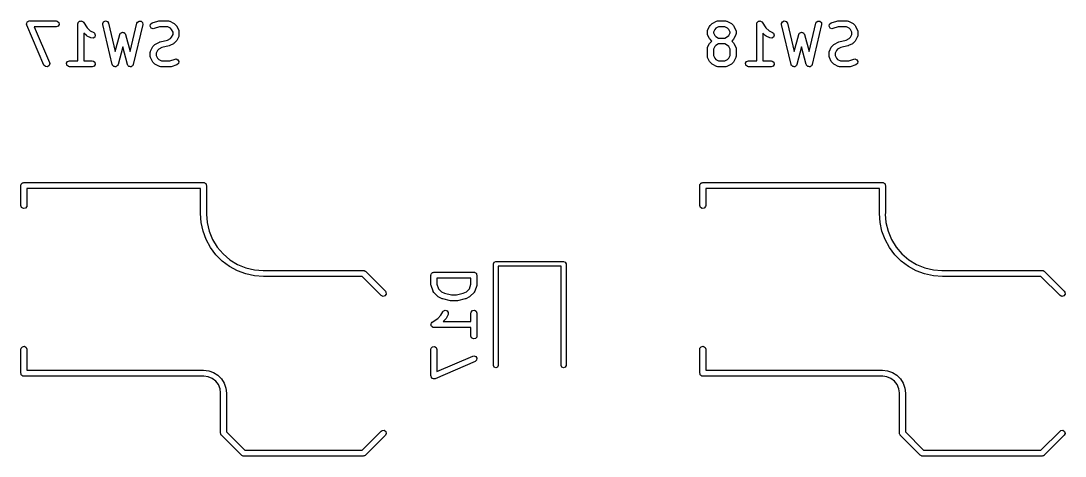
# Model space of a CAD drawing. Extents: x 3.18 to 9.55, y -3.25 to -0.52.
# Drawn here: x 7 to 8.03, y -1.915 to -1.486 of the extents above; entities that cross this region are included whole.
import ezdxf

# ---------------------------------------------------------------- set-up
doc = ezdxf.new("R2010")
doc.units = 0
doc.header["$MEASUREMENT"] = 0
doc.layers.add('BLACK', color=7, linetype='CONTINUOUS')

msp = doc.modelspace()

# ---------------------------------------------------------------- linework, layer by layer
at = {"layer": 'BLACK', "linetype": 'CONTINUOUS'}
for p, q in [((7.00563, -1.48943), (7.00573, -1.4891)), ((7.00586, -1.49043), (7.00563, -1.48943)), ((7.00567, -1.48875), (7.00601, -1.48816)), ((7.00573, -1.4891), (7.00567, -1.48875)), ((7.02273, -1.5298), (7.00586, -1.49043)), ((7.00601, -1.48816), (7.00621, -1.4875)), ((7.00621, -1.4875), (7.0065, -1.48731)), ((7.0065, -1.48731), (7.00668, -1.487)), ((7.00668, -1.487), (7.00732, -1.48677)), ((7.00732, -1.48677), (7.0079, -1.48639)), ((7.0079, -1.48639), (7.00825, -1.48643)), ((7.00825, -1.48643), (7.00857, -1.48631)), ((7.00857, -1.48631), (7.03482, -1.48631)), ((7.03482, -1.49222), (7.01305, -1.49222)), ((7.01305, -1.49222), (7.02816, -1.52747)), ((7.03482, -1.48631), (7.03583, -1.48649)), ((7.03672, -1.49153), (7.03482, -1.49222)), ((7.03583, -1.48649), (7.03738, -1.48779)), ((7.03773, -1.48978), (7.03672, -1.49153)), ((7.03738, -1.48779), (7.03773, -1.48978)), ((7.05624, -1.48927), (7.05642, -1.48826)), ((7.05624, -1.52568), (7.05624, -1.48927)), ((7.05642, -1.48826), (7.05653, -1.48813)), ((7.05653, -1.48813), (7.05655, -1.48796)), ((7.05655, -1.48796), (7.05717, -1.48737)), ((7.05717, -1.48737), (7.05772, -1.48671)), ((7.05772, -1.48671), (7.05788, -1.48668)), ((7.05788, -1.48668), (7.05801, -1.48656)), ((7.05801, -1.48656), (7.05886, -1.48651)), ((7.05886, -1.48651), (7.05971, -1.48636)), ((7.05971, -1.48636), (7.05985, -1.48644)), ((7.05985, -1.48644), (7.06002, -1.48643)), ((7.06002, -1.48643), (7.06071, -1.48694)), ((7.06071, -1.48694), (7.06145, -1.48737)), ((7.06145, -1.48737), (7.06151, -1.48753)), ((7.06151, -1.48753), (7.06165, -1.48763)), ((7.06165, -1.48763), (7.06524, -1.49301)), ((7.08063, -1.48893), (7.08154, -1.48712)), ((7.08069, -1.48995), (7.08063, -1.48893)), ((7.09007, -1.52932), (7.08069, -1.48995)), ((7.08154, -1.48712), (7.08339, -1.48632)), ((7.08339, -1.48632), (7.08533, -1.4869)), ((7.08533, -1.4869), (7.08644, -1.48858)), ((7.08644, -1.48858), (7.0931, -1.51657)), ((7.10777, -1.51657), (7.11444, -1.48858)), ((7.12018, -1.48995), (7.11081, -1.52932)), ((7.11444, -1.48858), (7.11484, -1.48764)), ((7.11484, -1.48764), (7.11647, -1.48644)), ((7.11647, -1.48644), (7.11848, -1.48656)), ((7.11848, -1.48656), (7.11995, -1.48794)), ((7.11995, -1.48794), (7.12018, -1.48995)), ((7.12751, -1.49157), (7.12792, -1.4896)), ((7.12847, -1.49335), (7.12751, -1.49157)), ((7.12792, -1.4896), (7.1295, -1.48834)), ((7.1295, -1.48834), (7.13512, -1.48646)), ((7.13654, -1.49222), (7.13137, -1.49394)), ((7.13512, -1.48646), (7.136, -1.48634)), ((7.136, -1.48634), (7.13606, -1.48631)), ((7.13606, -1.48631), (7.14543, -1.48631)), ((7.14473, -1.49222), (7.13654, -1.49222)), ((7.14743, -1.49357), (7.14473, -1.49222)), ((7.14543, -1.48631), (7.14644, -1.48649)), ((7.14644, -1.48649), (7.14658, -1.4866)), ((7.14658, -1.4866), (7.14675, -1.48663)), ((7.14675, -1.48663), (7.1505, -1.4885)), ((7.1505, -1.4885), (7.15121, -1.48903)), ((7.15121, -1.48903), (7.15127, -1.48905)), ((7.15127, -1.48905), (7.15314, -1.49093)), ((7.15314, -1.49093), (7.15365, -1.49165)), ((7.15365, -1.49165), (7.1537, -1.4917)), ((7.1537, -1.4917), (7.15557, -1.49544)), ((7.6771, -1.49544), (7.67897, -1.4917)), ((7.67897, -1.4917), (7.6795, -1.49099)), ((7.6795, -1.49099), (7.67953, -1.49093)), ((7.67953, -1.49093), (7.6814, -1.48905)), ((7.6814, -1.48905), (7.68212, -1.48855)), ((7.68212, -1.48855), (7.68217, -1.4885)), ((7.68217, -1.4885), (7.68592, -1.48663)), ((7.68794, -1.49222), (7.68524, -1.49357)), ((7.68592, -1.48663), (7.6869, -1.48633)), ((7.6869, -1.48633), (7.68707, -1.48637)), ((7.68707, -1.48637), (7.68724, -1.48631)), ((7.68724, -1.48631), (7.69474, -1.48631)), ((7.69404, -1.49222), (7.68794, -1.49222)), ((7.69674, -1.49357), (7.69404, -1.49222)), ((7.69474, -1.48631), (7.69575, -1.48649)), ((7.69575, -1.48649), (7.69588, -1.4866)), ((7.69588, -1.4866), (7.69606, -1.48663)), ((7.69606, -1.48663), (7.69981, -1.4885)), ((7.69981, -1.4885), (7.70052, -1.48903)), ((7.70052, -1.48903), (7.70057, -1.48905)), ((7.70057, -1.48905), (7.70245, -1.49093)), ((7.70245, -1.49093), (7.70296, -1.49165)), ((7.70296, -1.49165), (7.703, -1.4917)), ((7.703, -1.4917), (7.70488, -1.49544)), ((7.72553, -1.48927), (7.72571, -1.48826)), ((7.72553, -1.52568), (7.72553, -1.48927)), ((7.72571, -1.48826), (7.72582, -1.48813)), ((7.72582, -1.48813), (7.72584, -1.48796)), ((7.72584, -1.48796), (7.72646, -1.48737)), ((7.72646, -1.48737), (7.72701, -1.48671)), ((7.72701, -1.48671), (7.72717, -1.48668)), ((7.72717, -1.48668), (7.7273, -1.48656)), ((7.7273, -1.48656), (7.72815, -1.48651)), ((7.72815, -1.48651), (7.729, -1.48636)), ((7.729, -1.48636), (7.72914, -1.48644)), ((7.72914, -1.48644), (7.72931, -1.48643)), ((7.72931, -1.48643), (7.73, -1.48694)), ((7.73, -1.48694), (7.73075, -1.48737)), ((7.73075, -1.48737), (7.7308, -1.48753)), ((7.7308, -1.48753), (7.73094, -1.48763)), ((7.73094, -1.48763), (7.73453, -1.49301)), ((7.74992, -1.48893), (7.75083, -1.48712)), ((7.74998, -1.48995), (7.74992, -1.48893)), ((7.75936, -1.52932), (7.74998, -1.48995)), ((7.75083, -1.48712), (7.75268, -1.48632)), ((7.75268, -1.48632), (7.75462, -1.4869)), ((7.75462, -1.4869), (7.75573, -1.48858)), ((7.75573, -1.48858), (7.76239, -1.51657)), ((7.77707, -1.51657), (7.78373, -1.48858)), ((7.78947, -1.48995), (7.7801, -1.52932)), ((7.78373, -1.48858), (7.78414, -1.48764)), ((7.78414, -1.48764), (7.78576, -1.48644)), ((7.78576, -1.48644), (7.78777, -1.48656)), ((7.78777, -1.48656), (7.78924, -1.48794)), ((7.78924, -1.48794), (7.78947, -1.48995)), ((7.7968, -1.49157), (7.79721, -1.4896)), ((7.79777, -1.49335), (7.7968, -1.49157)), ((7.79721, -1.4896), (7.79879, -1.48834)), ((7.79879, -1.48834), (7.80441, -1.48646)), ((7.80583, -1.49222), (7.80066, -1.49394)), ((7.80441, -1.48646), (7.80529, -1.48634)), ((7.80529, -1.48634), (7.80535, -1.48631)), ((7.80535, -1.48631), (7.81472, -1.48631)), ((7.81403, -1.49222), (7.80583, -1.49222)), ((7.81672, -1.49357), (7.81403, -1.49222)), ((7.81472, -1.48631), (7.81573, -1.48649)), ((7.81573, -1.48649), (7.81587, -1.4866)), ((7.81587, -1.4866), (7.81604, -1.48663)), ((7.81604, -1.48663), (7.81979, -1.4885)), ((7.81979, -1.4885), (7.8205, -1.48903)), ((7.8205, -1.48903), (7.82056, -1.48905)), ((7.82056, -1.48905), (7.82243, -1.49093)), ((7.82243, -1.49093), (7.82294, -1.49165)), ((7.82294, -1.49165), (7.82299, -1.4917)), ((7.82299, -1.4917), (7.82486, -1.49544)), ((7.0646, -1.50073), (7.06215, -1.49827)), ((7.06215, -1.49827), (7.06215, -1.52568)), ((7.06466, -1.50076), (7.0646, -1.50073)), ((7.06537, -1.50128), (7.06466, -1.50076)), ((7.06524, -1.49301), (7.06844, -1.49621)), ((7.06912, -1.50316), (7.06537, -1.50128)), ((7.06844, -1.49621), (7.07176, -1.49787)), ((7.07281, -1.50227), (7.07113, -1.50339)), ((7.07176, -1.49787), (7.07259, -1.49848)), ((7.07259, -1.49848), (7.07339, -1.50034)), ((7.07339, -1.50034), (7.07281, -1.50227)), ((7.0931, -1.51657), (7.09758, -1.49975)), ((7.09758, -1.49975), (7.09802, -1.49882)), ((7.09802, -1.49882), (7.09824, -1.49867)), ((7.09824, -1.49867), (7.09835, -1.49842)), ((7.09835, -1.49842), (7.09904, -1.4981)), ((7.09904, -1.4981), (7.09967, -1.49766)), ((7.09967, -1.49766), (7.09994, -1.49769)), ((7.09994, -1.49769), (7.10018, -1.49757)), ((7.10018, -1.49757), (7.10092, -1.49777)), ((7.10092, -1.49777), (7.10168, -1.49784)), ((7.10168, -1.49784), (7.10187, -1.49803)), ((7.10187, -1.49803), (7.10213, -1.4981)), ((7.10213, -1.4981), (7.10257, -1.49872)), ((7.10257, -1.49872), (7.10311, -1.49926)), ((7.10311, -1.49926), (7.10314, -1.49953)), ((7.10314, -1.49953), (7.10329, -1.49975)), ((7.10329, -1.49975), (7.10777, -1.51657)), ((7.13035, -1.49409), (7.12847, -1.49335)), ((7.13137, -1.49394), (7.13035, -1.49409)), ((7.14863, -1.49476), (7.14743, -1.49357)), ((7.14743, -1.50371), (7.14863, -1.50252)), ((7.14998, -1.49746), (7.14863, -1.49476)), ((7.14863, -1.50252), (7.14998, -1.49982)), ((7.14998, -1.49982), (7.14998, -1.49746)), ((7.15557, -1.50184), (7.1537, -1.50558)), ((7.15557, -1.49544), (7.15586, -1.49643)), ((7.15559, -1.50166), (7.15557, -1.50184)), ((7.15571, -1.50152), (7.15559, -1.50166)), ((7.15588, -1.50051), (7.15571, -1.50152)), ((7.15586, -1.49643), (7.15582, -1.4966)), ((7.15582, -1.4966), (7.15588, -1.49677)), ((7.15588, -1.49677), (7.15588, -1.50051)), ((7.67679, -1.49677), (7.67696, -1.49576)), ((7.67679, -1.49864), (7.67679, -1.49677)), ((7.67685, -1.49881), (7.67679, -1.49864)), ((7.67681, -1.49898), (7.67685, -1.49881)), ((7.6771, -1.49996), (7.67681, -1.49898)), ((7.67696, -1.49576), (7.67708, -1.49562)), ((7.67708, -1.49562), (7.6771, -1.49544)), ((7.67897, -1.50371), (7.6771, -1.49996)), ((7.68404, -1.49476), (7.68269, -1.49746)), ((7.68269, -1.49746), (7.68269, -1.49794)), ((7.68269, -1.49794), (7.68404, -1.50064)), ((7.68524, -1.49357), (7.68404, -1.49476)), ((7.68404, -1.50064), (7.68524, -1.50184)), ((7.68524, -1.50184), (7.68794, -1.50319)), ((7.69404, -1.50319), (7.69674, -1.50184)), ((7.69794, -1.49476), (7.69674, -1.49357)), ((7.69674, -1.50184), (7.69794, -1.50064)), ((7.69928, -1.49746), (7.69794, -1.49476)), ((7.69794, -1.50064), (7.69928, -1.49794)), ((7.69928, -1.49794), (7.69928, -1.49746)), ((7.70488, -1.49996), (7.703, -1.50371)), ((7.70488, -1.49544), (7.70517, -1.49643)), ((7.7049, -1.49979), (7.70488, -1.49996)), ((7.70501, -1.49965), (7.7049, -1.49979)), ((7.70519, -1.49864), (7.70501, -1.49965)), ((7.70517, -1.49643), (7.70513, -1.4966)), ((7.70513, -1.4966), (7.70519, -1.49677)), ((7.70519, -1.49677), (7.70519, -1.49864)), ((7.73389, -1.50073), (7.73144, -1.49827)), ((7.73144, -1.49827), (7.73144, -1.52568)), ((7.73395, -1.50076), (7.73389, -1.50073)), ((7.73466, -1.50128), (7.73395, -1.50076)), ((7.73453, -1.49301), (7.73773, -1.49621)), ((7.73841, -1.50316), (7.73466, -1.50128)), ((7.73773, -1.49621), (7.74105, -1.49787)), ((7.7421, -1.50227), (7.74042, -1.50339)), ((7.74105, -1.49787), (7.74188, -1.49848)), ((7.74188, -1.49848), (7.74268, -1.50034)), ((7.74268, -1.50034), (7.7421, -1.50227)), ((7.76239, -1.51657), (7.76688, -1.49975)), ((7.76688, -1.49975), (7.76731, -1.49882)), ((7.76731, -1.49882), (7.76753, -1.49867)), ((7.76753, -1.49867), (7.76764, -1.49842)), ((7.76764, -1.49842), (7.76834, -1.4981)), ((7.76834, -1.4981), (7.76896, -1.49766)), ((7.76896, -1.49766), (7.76923, -1.49769)), ((7.76923, -1.49769), (7.76947, -1.49757)), ((7.76947, -1.49757), (7.77021, -1.49777)), ((7.77021, -1.49777), (7.77097, -1.49784)), ((7.77097, -1.49784), (7.77116, -1.49803)), ((7.77116, -1.49803), (7.77142, -1.4981)), ((7.77142, -1.4981), (7.77186, -1.49872)), ((7.77186, -1.49872), (7.7724, -1.49926)), ((7.7724, -1.49926), (7.77243, -1.49953)), ((7.77243, -1.49953), (7.77258, -1.49975)), ((7.77258, -1.49975), (7.77707, -1.51657)), ((7.79964, -1.49409), (7.79777, -1.49335)), ((7.80066, -1.49394), (7.79964, -1.49409)), ((7.81792, -1.49476), (7.81672, -1.49357)), ((7.81672, -1.50371), (7.81792, -1.50252)), ((7.81927, -1.49746), (7.81792, -1.49476)), ((7.81792, -1.50252), (7.81927, -1.49982)), ((7.81927, -1.49982), (7.81927, -1.49746)), ((7.82486, -1.50184), (7.82299, -1.50558)), ((7.82486, -1.49544), (7.82515, -1.49643)), ((7.82488, -1.50166), (7.82486, -1.50184)), ((7.825, -1.50152), (7.82488, -1.50166)), ((7.82517, -1.50051), (7.825, -1.50152)), ((7.82515, -1.49643), (7.82511, -1.4966)), ((7.82511, -1.4966), (7.82517, -1.49677)), ((7.82517, -1.49677), (7.82517, -1.50051)), ((7.07113, -1.50339), (7.06912, -1.50316)), ((7.10044, -1.51197), (7.09579, -1.5294)), ((7.10508, -1.5294), (7.10044, -1.51197)), ((7.12779, -1.51607), (7.12967, -1.51232)), ((7.12967, -1.51232), (7.13019, -1.51161)), ((7.13019, -1.51161), (7.13022, -1.51155)), ((7.13022, -1.51155), (7.13209, -1.50968)), ((7.13209, -1.50968), (7.13282, -1.50917)), ((7.13282, -1.50917), (7.13286, -1.50912)), ((7.13286, -1.50912), (7.13661, -1.50725)), ((7.13896, -1.51267), (7.13593, -1.51419)), ((7.13661, -1.50725), (7.1371, -1.5071)), ((7.1371, -1.5071), (7.13722, -1.50702)), ((7.13722, -1.50702), (7.1444, -1.50523)), ((7.14615, -1.51088), (7.13896, -1.51267)), ((7.1444, -1.50523), (7.14743, -1.50371)), ((7.14626, -1.5108), (7.14615, -1.51088)), ((7.14675, -1.51065), (7.14626, -1.5108)), ((7.1505, -1.50878), (7.14675, -1.51065)), ((7.15055, -1.50873), (7.1505, -1.50878)), ((7.15127, -1.50823), (7.15055, -1.50873)), ((7.15314, -1.50635), (7.15127, -1.50823)), ((7.15317, -1.50629), (7.15314, -1.50635)), ((7.1537, -1.50558), (7.15317, -1.50629)), ((7.67679, -1.51364), (7.67696, -1.51263)), ((7.67696, -1.51263), (7.67708, -1.51249)), ((7.67708, -1.51249), (7.6771, -1.51232)), ((7.6771, -1.51232), (7.67897, -1.50857)), ((7.67902, -1.50375), (7.67897, -1.50371)), ((7.67897, -1.50857), (7.6795, -1.50786)), ((7.67953, -1.50448), (7.67902, -1.50375)), ((7.6795, -1.50786), (7.67953, -1.5078)), ((7.68119, -1.50614), (7.67953, -1.50448)), ((7.67953, -1.5078), (7.68119, -1.50614)), ((7.68404, -1.51164), (7.68269, -1.51434)), ((7.68524, -1.51044), (7.68404, -1.51164)), ((7.68794, -1.50909), (7.68524, -1.51044)), ((7.68794, -1.50319), (7.69404, -1.50319)), ((7.69404, -1.50909), (7.68794, -1.50909)), ((7.69674, -1.51044), (7.69404, -1.50909)), ((7.69794, -1.51164), (7.69674, -1.51044)), ((7.69928, -1.51434), (7.69794, -1.51164)), ((7.70245, -1.50448), (7.70079, -1.50614)), ((7.70079, -1.50614), (7.70245, -1.5078)), ((7.70248, -1.50442), (7.70245, -1.50448)), ((7.70245, -1.5078), (7.70296, -1.50852)), ((7.703, -1.50371), (7.70248, -1.50442)), ((7.70296, -1.50852), (7.703, -1.50857)), ((7.703, -1.50857), (7.70488, -1.51232)), ((7.70488, -1.51232), (7.70517, -1.5133)), ((7.70517, -1.5133), (7.70513, -1.51347)), ((7.74042, -1.50339), (7.73841, -1.50316)), ((7.76973, -1.51197), (7.76508, -1.5294)), ((7.77437, -1.5294), (7.76973, -1.51197)), ((7.79708, -1.51607), (7.79896, -1.51232)), ((7.79896, -1.51232), (7.79948, -1.51161)), ((7.79948, -1.51161), (7.79951, -1.51155)), ((7.79951, -1.51155), (7.80139, -1.50968)), ((7.80139, -1.50968), (7.80211, -1.50917)), ((7.80211, -1.50917), (7.80215, -1.50912)), ((7.80215, -1.50912), (7.8059, -1.50725)), ((7.80825, -1.51267), (7.80522, -1.51419)), ((7.8059, -1.50725), (7.80639, -1.5071)), ((7.80639, -1.5071), (7.80651, -1.50702)), ((7.80651, -1.50702), (7.81369, -1.50523)), ((7.81544, -1.51088), (7.80825, -1.51267)), ((7.81369, -1.50523), (7.81672, -1.50371)), ((7.81555, -1.5108), (7.81544, -1.51088)), ((7.81604, -1.51065), (7.81555, -1.5108)), ((7.81979, -1.50878), (7.81604, -1.51065)), ((7.81984, -1.50873), (7.81979, -1.50878)), ((7.82056, -1.50823), (7.81984, -1.50873)), ((7.82243, -1.50635), (7.82056, -1.50823)), ((7.82246, -1.50629), (7.82243, -1.50635)), ((7.82299, -1.50558), (7.82246, -1.50629)), ((7.12748, -1.51739), (7.12766, -1.51638)), ((7.12748, -1.52114), (7.12748, -1.51739)), ((7.12754, -1.5213), (7.12748, -1.52114)), ((7.1275, -1.52147), (7.12754, -1.5213)), ((7.12779, -1.52246), (7.1275, -1.52147)), ((7.12766, -1.51638), (7.12777, -1.51624)), ((7.12777, -1.51624), (7.12779, -1.51607)), ((7.12967, -1.52621), (7.12779, -1.52246)), ((7.13473, -1.51539), (7.13339, -1.51808)), ((7.13339, -1.51808), (7.13339, -1.52044)), ((7.13339, -1.52044), (7.13473, -1.52314)), ((7.13593, -1.51419), (7.13473, -1.51539)), ((7.13473, -1.52314), (7.13593, -1.52433)), ((7.67679, -1.52114), (7.67679, -1.51364)), ((7.67685, -1.5213), (7.67679, -1.52114)), ((7.67681, -1.52147), (7.67685, -1.5213)), ((7.6771, -1.52246), (7.67681, -1.52147)), ((7.67897, -1.52621), (7.6771, -1.52246)), ((7.68269, -1.51434), (7.68269, -1.52044)), ((7.68269, -1.52044), (7.68404, -1.52314)), ((7.68404, -1.52314), (7.68524, -1.52433)), ((7.69674, -1.52433), (7.69794, -1.52314)), ((7.69794, -1.52314), (7.69928, -1.52044)), ((7.69928, -1.52044), (7.69928, -1.51434)), ((7.70488, -1.52246), (7.703, -1.52621)), ((7.7049, -1.52228), (7.70488, -1.52246)), ((7.70501, -1.52215), (7.7049, -1.52228)), ((7.70519, -1.52114), (7.70501, -1.52215)), ((7.70513, -1.51347), (7.70519, -1.51364)), ((7.70519, -1.51364), (7.70519, -1.52114)), ((7.79677, -1.51739), (7.79695, -1.51638)), ((7.79677, -1.52114), (7.79677, -1.51739)), ((7.79683, -1.5213), (7.79677, -1.52114)), ((7.79679, -1.52147), (7.79683, -1.5213)), ((7.79708, -1.52246), (7.79679, -1.52147)), ((7.79695, -1.51638), (7.79706, -1.51624)), ((7.79706, -1.51624), (7.79708, -1.51607)), ((7.79896, -1.52621), (7.79708, -1.52246)), ((7.80403, -1.51539), (7.80268, -1.51808)), ((7.80268, -1.51808), (7.80268, -1.52044)), ((7.80268, -1.52044), (7.80403, -1.52314)), ((7.80522, -1.51419), (7.80403, -1.51539)), ((7.80403, -1.52314), (7.80522, -1.52433)), ((7.02412, -1.53127), (7.02273, -1.5298)), ((7.02612, -1.53151), (7.02412, -1.53127)), ((7.02781, -1.53041), (7.02612, -1.53151)), ((7.02839, -1.52847), (7.02781, -1.53041)), ((7.02816, -1.52747), (7.02839, -1.52847)), ((7.04504, -1.52812), (7.04605, -1.52637)), ((7.04539, -1.53011), (7.04504, -1.52812)), ((7.04693, -1.53141), (7.04539, -1.53011)), ((7.04605, -1.52637), (7.04794, -1.52568)), ((7.04794, -1.53159), (7.04693, -1.53141)), ((7.04794, -1.52568), (7.05624, -1.52568)), ((7.07044, -1.53159), (7.04794, -1.53159)), ((7.06215, -1.52568), (7.07044, -1.52568)), ((7.07044, -1.52568), (7.07145, -1.52586)), ((7.07234, -1.5309), (7.07044, -1.53159)), ((7.07145, -1.52586), (7.073, -1.52716)), ((7.07335, -1.52915), (7.07234, -1.5309)), ((7.073, -1.52716), (7.07335, -1.52915)), ((7.09024, -1.52958), (7.09007, -1.52932)), ((7.09026, -1.52989), (7.09024, -1.52958)), ((7.09078, -1.5304), (7.09026, -1.52989)), ((7.09118, -1.53101), (7.09078, -1.5304)), ((7.09147, -1.5311), (7.09118, -1.53101)), ((7.09169, -1.53131), (7.09147, -1.5311)), ((7.09242, -1.53138), (7.09169, -1.53131)), ((7.09311, -1.53158), (7.09242, -1.53138)), ((7.0934, -1.53146), (7.09311, -1.53158)), ((7.09371, -1.53149), (7.0934, -1.53146)), ((7.0943, -1.53107), (7.09371, -1.53149)), ((7.09497, -1.53078), (7.0943, -1.53107)), ((7.09511, -1.53051), (7.09497, -1.53078)), ((7.09536, -1.53033), (7.09511, -1.53051)), ((7.09579, -1.5294), (7.09536, -1.53033)), ((7.10526, -1.52965), (7.10508, -1.5294)), ((7.1053, -1.52996), (7.10526, -1.52965)), ((7.10582, -1.53046), (7.1053, -1.52996)), ((7.10624, -1.53105), (7.10582, -1.53046)), ((7.10654, -1.53113), (7.10624, -1.53105)), ((7.10676, -1.53135), (7.10654, -1.53113)), ((7.10749, -1.53139), (7.10676, -1.53135)), ((7.10819, -1.53158), (7.10749, -1.53139)), ((7.10847, -1.53145), (7.10819, -1.53158)), ((7.10878, -1.53147), (7.10847, -1.53145)), ((7.10936, -1.53103), (7.10878, -1.53147)), ((7.11002, -1.53073), (7.10936, -1.53103)), ((7.11015, -1.53045), (7.11002, -1.53073)), ((7.1104, -1.53026), (7.11015, -1.53045)), ((7.11081, -1.52932), (7.1104, -1.53026)), ((7.12971, -1.52625), (7.12967, -1.52621)), ((7.13022, -1.52697), (7.12971, -1.52625)), ((7.13209, -1.52885), (7.13022, -1.52697)), ((7.13215, -1.52888), (7.13209, -1.52885)), ((7.13286, -1.5294), (7.13215, -1.52888)), ((7.13661, -1.53128), (7.13286, -1.5294)), ((7.13593, -1.52433), (7.13863, -1.52568)), ((7.13679, -1.5313), (7.13661, -1.53128)), ((7.13692, -1.53141), (7.13679, -1.5313)), ((7.13793, -1.53159), (7.13692, -1.53141)), ((7.14731, -1.53159), (7.13793, -1.53159)), ((7.13863, -1.52568), (7.14683, -1.52568)), ((7.14683, -1.52568), (7.152, -1.52396)), ((7.14737, -1.53157), (7.14731, -1.53159)), ((7.14824, -1.53144), (7.14737, -1.53157)), ((7.15386, -1.52956), (7.14824, -1.53144)), ((7.152, -1.52396), (7.15301, -1.52381)), ((7.15301, -1.52381), (7.15489, -1.52455)), ((7.15545, -1.52831), (7.15386, -1.52956)), ((7.15489, -1.52455), (7.15585, -1.52633)), ((7.15585, -1.52633), (7.15545, -1.52831)), ((7.67902, -1.52625), (7.67897, -1.52621)), ((7.67953, -1.52697), (7.67902, -1.52625)), ((7.6814, -1.52885), (7.67953, -1.52697)), ((7.68146, -1.52888), (7.6814, -1.52885)), ((7.68217, -1.5294), (7.68146, -1.52888)), ((7.68592, -1.53128), (7.68217, -1.5294)), ((7.68524, -1.52433), (7.68794, -1.52568)), ((7.68609, -1.5313), (7.68592, -1.53128)), ((7.68623, -1.53141), (7.68609, -1.5313)), ((7.68724, -1.53159), (7.68623, -1.53141)), ((7.69474, -1.53159), (7.68724, -1.53159)), ((7.68794, -1.52568), (7.69404, -1.52568)), ((7.69404, -1.52568), (7.69674, -1.52433)), ((7.6949, -1.53153), (7.69474, -1.53159)), ((7.69508, -1.53157), (7.6949, -1.53153)), ((7.69606, -1.53128), (7.69508, -1.53157)), ((7.69981, -1.5294), (7.69606, -1.53128)), ((7.69985, -1.52936), (7.69981, -1.5294)), ((7.70057, -1.52885), (7.69985, -1.52936)), ((7.70245, -1.52697), (7.70057, -1.52885)), ((7.70248, -1.52692), (7.70245, -1.52697)), ((7.703, -1.52621), (7.70248, -1.52692)), ((7.71433, -1.52812), (7.71534, -1.52637)), ((7.71468, -1.53011), (7.71433, -1.52812)), ((7.71622, -1.53141), (7.71468, -1.53011)), ((7.71534, -1.52637), (7.71723, -1.52568)), ((7.71723, -1.53159), (7.71622, -1.53141)), ((7.71723, -1.52568), (7.72553, -1.52568)), ((7.73973, -1.53159), (7.71723, -1.53159)), ((7.73144, -1.52568), (7.73973, -1.52568)), ((7.73973, -1.52568), (7.74074, -1.52586)), ((7.74163, -1.5309), (7.73973, -1.53159)), ((7.74074, -1.52586), (7.74229, -1.52716)), ((7.74264, -1.52915), (7.74163, -1.5309)), ((7.74229, -1.52716), (7.74264, -1.52915)), ((7.75953, -1.52958), (7.75936, -1.52932)), ((7.75955, -1.52989), (7.75953, -1.52958)), ((7.76007, -1.5304), (7.75955, -1.52989)), ((7.76047, -1.53101), (7.76007, -1.5304)), ((7.76077, -1.5311), (7.76047, -1.53101)), ((7.76098, -1.53131), (7.76077, -1.5311)), ((7.76171, -1.53138), (7.76098, -1.53131)), ((7.7624, -1.53158), (7.76171, -1.53138)), ((7.76269, -1.53146), (7.7624, -1.53158)), ((7.763, -1.53149), (7.76269, -1.53146)), ((7.76359, -1.53107), (7.763, -1.53149)), ((7.76426, -1.53078), (7.76359, -1.53107)), ((7.7644, -1.53051), (7.76426, -1.53078)), ((7.76465, -1.53033), (7.7644, -1.53051)), ((7.76508, -1.5294), (7.76465, -1.53033)), ((7.77455, -1.52965), (7.77437, -1.5294)), ((7.77459, -1.52996), (7.77455, -1.52965)), ((7.77511, -1.53046), (7.77459, -1.52996)), ((7.77553, -1.53105), (7.77511, -1.53046)), ((7.77583, -1.53113), (7.77553, -1.53105)), ((7.77605, -1.53135), (7.77583, -1.53113)), ((7.77678, -1.53139), (7.77605, -1.53135)), ((7.77748, -1.53158), (7.77678, -1.53139)), ((7.77776, -1.53145), (7.77748, -1.53158)), ((7.77807, -1.53147), (7.77776, -1.53145)), ((7.77865, -1.53103), (7.77807, -1.53147)), ((7.77931, -1.53073), (7.77865, -1.53103)), ((7.77944, -1.53045), (7.77931, -1.53073)), ((7.77969, -1.53026), (7.77944, -1.53045)), ((7.7801, -1.52932), (7.77969, -1.53026)), ((7.799, -1.52625), (7.79896, -1.52621)), ((7.79951, -1.52697), (7.799, -1.52625)), ((7.80139, -1.52885), (7.79951, -1.52697)), ((7.80144, -1.52888), (7.80139, -1.52885)), ((7.80215, -1.5294), (7.80144, -1.52888)), ((7.8059, -1.53128), (7.80215, -1.5294)), ((7.80522, -1.52433), (7.80792, -1.52568)), ((7.80608, -1.5313), (7.8059, -1.53128)), ((7.80621, -1.53141), (7.80608, -1.5313)), ((7.80722, -1.53159), (7.80621, -1.53141)), ((7.8166, -1.53159), (7.80722, -1.53159)), ((7.80792, -1.52568), (7.81612, -1.52568)), ((7.81612, -1.52568), (7.82129, -1.52396)), ((7.81666, -1.53157), (7.8166, -1.53159)), ((7.81753, -1.53144), (7.81666, -1.53157)), ((7.82316, -1.52956), (7.81753, -1.53144)), ((7.82129, -1.52396), (7.8223, -1.52381)), ((7.8223, -1.52381), (7.82418, -1.52455)), ((7.82474, -1.52831), (7.82316, -1.52956)), ((7.82418, -1.52455), (7.82514, -1.52633)), ((7.82514, -1.52633), (7.82474, -1.52831)), ((7.00017, -1.64761), (7.00067, -1.64702)), ((7.00067, -1.64702), (7.00105, -1.64636)), ((7.00105, -1.64636), (7.0013, -1.64627)), ((7.0013, -1.64627), (7.00147, -1.64606)), ((7.00147, -1.64606), (7.00223, -1.64593)), ((7.00223, -1.64593), (7.00295, -1.64567)), ((7.00295, -1.64567), (7.18011, -1.64567)), ((7.18011, -1.64567), (7.1805, -1.64574)), ((7.1805, -1.64574), (7.18063, -1.64571)), ((7.18063, -1.64571), (7.18074, -1.64578)), ((7.18074, -1.64578), (7.18112, -1.64585)), ((7.18112, -1.64585), (7.18171, -1.64634)), ((7.18171, -1.64634), (7.18238, -1.64672)), ((7.18238, -1.64672), (7.18247, -1.64697)), ((7.18247, -1.64697), (7.18267, -1.64714)), ((7.18267, -1.64714), (7.18281, -1.6479)), ((7.66947, -1.64761), (7.66996, -1.64702)), ((7.66996, -1.64702), (7.67034, -1.64636)), ((7.67034, -1.64636), (7.67059, -1.64627)), ((7.67059, -1.64627), (7.67076, -1.64606)), ((7.67076, -1.64606), (7.67152, -1.64593)), ((7.67152, -1.64593), (7.67224, -1.64567)), ((7.67224, -1.64567), (7.84941, -1.64567)), ((7.84941, -1.64567), (7.84979, -1.64574)), ((7.84979, -1.64574), (7.84992, -1.64571)), ((7.84992, -1.64571), (7.85003, -1.64578)), ((7.85003, -1.64578), (7.85042, -1.64585)), ((7.85042, -1.64585), (7.851, -1.64634)), ((7.851, -1.64634), (7.85167, -1.64672)), ((7.85167, -1.64672), (7.85176, -1.64697)), ((7.85176, -1.64697), (7.85196, -1.64714)), ((7.85196, -1.64714), (7.8521, -1.6479)), ((7, -1.64862), (7.00006, -1.64824)), ((7, -1.66831), (7, -1.64862)), ((7.00004, -1.64811), (7.00011, -1.64799)), ((7.00006, -1.64824), (7.00004, -1.64811)), ((7.00011, -1.64799), (7.00017, -1.64761)), ((7.17716, -1.65157), (7.0059, -1.65157)), ((7.0059, -1.65157), (7.0059, -1.66831)), ((7.17716, -1.67618), (7.17716, -1.65157)), ((7.18281, -1.6479), (7.18307, -1.64862)), ((7.18307, -1.64862), (7.18307, -1.67618)), ((7.66929, -1.64862), (7.66936, -1.64824)), ((7.66929, -1.66831), (7.66929, -1.64862)), ((7.66933, -1.64811), (7.6694, -1.64799)), ((7.66936, -1.64824), (7.66933, -1.64811)), ((7.6694, -1.64799), (7.66947, -1.64761)), ((7.84645, -1.65157), (7.67519, -1.65157)), ((7.67519, -1.65157), (7.67519, -1.66831)), ((7.84645, -1.67618), (7.84645, -1.65157)), ((7.8521, -1.6479), (7.85236, -1.64862)), ((7.85236, -1.64862), (7.85236, -1.67618)), ((7.00069, -1.6702), (7, -1.66831)), ((7.00244, -1.67121), (7.00069, -1.6702)), ((7.00443, -1.67086), (7.00244, -1.67121)), ((7.00572, -1.66932), (7.00443, -1.67086)), ((7.0059, -1.66831), (7.00572, -1.66932)), ((7.17779, -1.685), (7.17716, -1.67618)), ((7.17716, -1.67618), (7.17716, -1.67618)), ((7.17716, -1.67618), (7.17716, -1.67618)), ((7.18307, -1.67618), (7.18295, -1.67686)), ((7.18295, -1.67686), (7.18359, -1.68498)), ((7.66998, -1.6702), (7.66929, -1.66831)), ((7.67173, -1.67121), (7.66998, -1.6702)), ((7.67372, -1.67086), (7.67173, -1.67121)), ((7.67502, -1.66932), (7.67372, -1.67086)), ((7.67519, -1.66831), (7.67502, -1.66932)), ((7.84708, -1.685), (7.84645, -1.67618)), ((7.84645, -1.67618), (7.84645, -1.67618)), ((7.85236, -1.67618), (7.85224, -1.67686)), ((7.85224, -1.67686), (7.85288, -1.68498)), ((7.17967, -1.69365), (7.17779, -1.685)), ((7.18359, -1.68498), (7.18565, -1.69357)), ((7.84897, -1.69365), (7.84708, -1.685)), ((7.85288, -1.68498), (7.85494, -1.69357)), ((7.18277, -1.70194), (7.17967, -1.69365)), ((7.18565, -1.69357), (7.18903, -1.70173)), ((7.85206, -1.70194), (7.84897, -1.69365)), ((7.85494, -1.69357), (7.85832, -1.70173)), ((7.18701, -1.7097), (7.18277, -1.70194)), ((7.18903, -1.70173), (7.19364, -1.70926)), ((7.8563, -1.7097), (7.85206, -1.70194)), ((7.85832, -1.70173), (7.86293, -1.70926)), ((7.19231, -1.71679), (7.18701, -1.7097)), ((7.19856, -1.72304), (7.19231, -1.71679)), ((7.19364, -1.70926), (7.19938, -1.71597)), ((7.19938, -1.71597), (7.20609, -1.72171)), ((7.8616, -1.71679), (7.8563, -1.7097)), ((7.86785, -1.72304), (7.8616, -1.71679)), ((7.86293, -1.70926), (7.86867, -1.71597)), ((7.86867, -1.71597), (7.87538, -1.72171)), ((7.20565, -1.72834), (7.19856, -1.72304)), ((7.21341, -1.73258), (7.20565, -1.72834)), ((7.20609, -1.72171), (7.21362, -1.72632)), ((7.21362, -1.72632), (7.22178, -1.7297)), ((7.46581, -1.72572), (7.4665, -1.72405)), ((7.46581, -1.82611), (7.46581, -1.72572)), ((7.4665, -1.72405), (7.46817, -1.72336)), ((7.46817, -1.72336), (7.5351, -1.72336)), ((7.53274, -1.72808), (7.47053, -1.72808)), ((7.47053, -1.72808), (7.47053, -1.82611)), ((7.53274, -1.82611), (7.53274, -1.72808)), ((7.5351, -1.72336), (7.53677, -1.72405)), ((7.53677, -1.72405), (7.53746, -1.72572)), ((7.53746, -1.72572), (7.53746, -1.82611)), ((7.87494, -1.72834), (7.86785, -1.72304)), ((7.8827, -1.73258), (7.87494, -1.72834)), ((7.87538, -1.72171), (7.88291, -1.72632)), ((7.88291, -1.72632), (7.89107, -1.7297)), ((7.2217, -1.73568), (7.21341, -1.73258)), ((7.23035, -1.73756), (7.2217, -1.73568)), ((7.22178, -1.7297), (7.23037, -1.73176)), ((7.23917, -1.73819), (7.23035, -1.73756)), ((7.23037, -1.73176), (7.23874, -1.73242)), ((7.23874, -1.73242), (7.23917, -1.73228)), ((7.23917, -1.73228), (7.33759, -1.73228)), ((7.33637, -1.73819), (7.23917, -1.73819)), ((7.35519, -1.75701), (7.33637, -1.73819)), ((7.33759, -1.73228), (7.33778, -1.73231)), ((7.33778, -1.73231), (7.33785, -1.73229)), ((7.33785, -1.73229), (7.33797, -1.73235)), ((7.33797, -1.73235), (7.3386, -1.73246)), ((7.3386, -1.73246), (7.3391, -1.73288)), ((7.3391, -1.73288), (7.33968, -1.73315)), ((7.33968, -1.73315), (7.35937, -1.75283)), ((7.40429, -1.73697), (7.40436, -1.73659)), ((7.40429, -1.74634), (7.40429, -1.73697)), ((7.40433, -1.73646), (7.4044, -1.73634)), ((7.40436, -1.73659), (7.40433, -1.73646)), ((7.4044, -1.73634), (7.40447, -1.73596)), ((7.40447, -1.73596), (7.40496, -1.73537)), ((7.40496, -1.73537), (7.40534, -1.73471)), ((7.40534, -1.73471), (7.40559, -1.73462)), ((7.40559, -1.73462), (7.40577, -1.73441)), ((7.40577, -1.73441), (7.40652, -1.73428)), ((7.40652, -1.73428), (7.40724, -1.73402)), ((7.40724, -1.73402), (7.44661, -1.73402)), ((7.44661, -1.73402), (7.447, -1.73408)), ((7.447, -1.73408), (7.44713, -1.73406)), ((7.44713, -1.73406), (7.44724, -1.73413)), ((7.44724, -1.73413), (7.44762, -1.73419)), ((7.44762, -1.73419), (7.44821, -1.73469)), ((7.44821, -1.73469), (7.44887, -1.73507)), ((7.44887, -1.73507), (7.44897, -1.73532)), ((7.44897, -1.73532), (7.44917, -1.73549)), ((7.44917, -1.73549), (7.4493, -1.73625)), ((7.4493, -1.73625), (7.44957, -1.73697)), ((7.44957, -1.73697), (7.44957, -1.74634)), ((7.89099, -1.73568), (7.8827, -1.73258)), ((7.89964, -1.73756), (7.89099, -1.73568)), ((7.89107, -1.7297), (7.89966, -1.73176)), ((7.90846, -1.73819), (7.89964, -1.73756)), ((7.89966, -1.73176), (7.90803, -1.73242)), ((7.90803, -1.73242), (7.90846, -1.73228)), ((7.90846, -1.73228), (8.00689, -1.73228)), ((8.00566, -1.73819), (7.90846, -1.73819)), ((8.02448, -1.75701), (8.00566, -1.73819)), ((8.00689, -1.73228), (8.00707, -1.73231)), ((8.00707, -1.73231), (8.00714, -1.73229)), ((8.00714, -1.73229), (8.00726, -1.73235)), ((8.00726, -1.73235), (8.0079, -1.73246)), ((8.0079, -1.73246), (8.00839, -1.73288)), ((8.00839, -1.73288), (8.00897, -1.73315)), ((8.00897, -1.73315), (8.02866, -1.75283)), ((7.40431, -1.7464), (7.40429, -1.74634)), ((7.40444, -1.74728), (7.40431, -1.7464)), ((7.40632, -1.7529), (7.40444, -1.74728)), ((7.4102, -1.73992), (7.4102, -1.74586)), ((7.44366, -1.73992), (7.4102, -1.73992)), ((7.4102, -1.74586), (7.4117, -1.75037)), ((7.44216, -1.75037), (7.44366, -1.74586)), ((7.44366, -1.74586), (7.44366, -1.73992)), ((7.44941, -1.74728), (7.44754, -1.7529)), ((7.44957, -1.74634), (7.44941, -1.74721)), ((7.44941, -1.74721), (7.44941, -1.74728)), ((7.35702, -1.75786), (7.35519, -1.75701)), ((7.35897, -1.75734), (7.35702, -1.75786)), ((7.36013, -1.75568), (7.35897, -1.75734)), ((7.35937, -1.75283), (7.35996, -1.75367)), ((7.35996, -1.75367), (7.36013, -1.75568)), ((7.40643, -1.75304), (7.40632, -1.7529)), ((7.40644, -1.75322), (7.40643, -1.75304)), ((7.40703, -1.75406), (7.40644, -1.75322)), ((7.41078, -1.75781), (7.40703, -1.75406)), ((7.41084, -1.75783), (7.41078, -1.75781)), ((7.41155, -1.75836), (7.41084, -1.75783)), ((7.4153, -1.76023), (7.41155, -1.75836)), ((7.4117, -1.75037), (7.41462, -1.75329)), ((7.41462, -1.75329), (7.41765, -1.75481)), ((7.41543, -1.76025), (7.4153, -1.76023)), ((7.4159, -1.76046), (7.41543, -1.76025)), ((7.4234, -1.76233), (7.4159, -1.76046)), ((7.41765, -1.75481), (7.42448, -1.75651)), ((7.42448, -1.75651), (7.42938, -1.75651)), ((7.42938, -1.75651), (7.43621, -1.75481)), ((7.43795, -1.76046), (7.43046, -1.76233)), ((7.43621, -1.75481), (7.43924, -1.75329)), ((7.43807, -1.76038), (7.43795, -1.76046)), ((7.43856, -1.76023), (7.43807, -1.76038)), ((7.44231, -1.75836), (7.43856, -1.76023)), ((7.43924, -1.75329), (7.44216, -1.75037)), ((7.44235, -1.75831), (7.44231, -1.75836)), ((7.44308, -1.75781), (7.44235, -1.75831)), ((7.44683, -1.75406), (7.44308, -1.75781)), ((7.4469, -1.7539), (7.44683, -1.75406)), ((7.44705, -1.7538), (7.4469, -1.7539)), ((7.44754, -1.7529), (7.44705, -1.7538)), ((8.02631, -1.75786), (8.02448, -1.75701)), ((8.02826, -1.75734), (8.02631, -1.75786)), ((8.02942, -1.75568), (8.02826, -1.75734)), ((8.02866, -1.75283), (8.02925, -1.75367)), ((8.02925, -1.75367), (8.02942, -1.75568)), ((7.42353, -1.76232), (7.4234, -1.76233)), ((7.42412, -1.76242), (7.42353, -1.76232)), ((7.42974, -1.76242), (7.42412, -1.76242)), ((7.42987, -1.76237), (7.42974, -1.76242)), ((7.43046, -1.76233), (7.42987, -1.76237)), ((7.4056, -1.78326), (7.41099, -1.77967)), ((7.41099, -1.77967), (7.41419, -1.77647)), ((7.41419, -1.77647), (7.41585, -1.77314)), ((7.41585, -1.77314), (7.41646, -1.77232)), ((7.4187, -1.7803), (7.41625, -1.78276)), ((7.41646, -1.77232), (7.41831, -1.77152)), ((7.41831, -1.77152), (7.42025, -1.77209)), ((7.41873, -1.78024), (7.4187, -1.7803)), ((7.41926, -1.77953), (7.41873, -1.78024)), ((7.42113, -1.77579), (7.41926, -1.77953)), ((7.42025, -1.77209), (7.42136, -1.77378)), ((7.42136, -1.77378), (7.42113, -1.77579)), ((7.44366, -1.77446), (7.44384, -1.77345)), ((7.44366, -1.78276), (7.44366, -1.77446)), ((7.44384, -1.77345), (7.44514, -1.77191)), ((7.44514, -1.77191), (7.44713, -1.77156)), ((7.44713, -1.77156), (7.44887, -1.77257)), ((7.44887, -1.77257), (7.44957, -1.77446)), ((7.44957, -1.77446), (7.44957, -1.79696)), ((7.40433, -1.7852), (7.40442, -1.78505)), ((7.40448, -1.78604), (7.40433, -1.7852)), ((7.40441, -1.78488), (7.40492, -1.78419)), ((7.40442, -1.78505), (7.40441, -1.78488)), ((7.40454, -1.7869), (7.40448, -1.78604)), ((7.40466, -1.78702), (7.40454, -1.7869)), ((7.40469, -1.78719), (7.40466, -1.78702)), ((7.40534, -1.78774), (7.40469, -1.78719)), ((7.40492, -1.78419), (7.40534, -1.78345)), ((7.40534, -1.78345), (7.4055, -1.78339)), ((7.40593, -1.78836), (7.40534, -1.78774)), ((7.4055, -1.78339), (7.4056, -1.78326)), ((7.4061, -1.78838), (7.40593, -1.78836)), ((7.40623, -1.78849), (7.4061, -1.78838)), ((7.40724, -1.78867), (7.40623, -1.78849)), ((7.44366, -1.78867), (7.40724, -1.78867)), ((7.41625, -1.78276), (7.44366, -1.78276)), ((7.44366, -1.79696), (7.44366, -1.78867)), ((7.44435, -1.79886), (7.44366, -1.79696)), ((7.4461, -1.79987), (7.44435, -1.79886)), ((7.44809, -1.79952), (7.4461, -1.79987)), ((7.44939, -1.79797), (7.44809, -1.79952)), ((7.44957, -1.79696), (7.44939, -1.79797)), ((7, -1.81004), (7.00017, -1.80903)), ((7, -1.83366), (7, -1.81004)), ((7.00017, -1.80903), (7.00147, -1.80748)), ((7.00147, -1.80748), (7.00346, -1.80713)), ((7.00346, -1.80713), (7.00521, -1.80814)), ((7.00521, -1.80814), (7.0059, -1.81004)), ((7.0059, -1.81004), (7.0059, -1.83071)), ((7.40429, -1.81009), (7.40447, -1.80908)), ((7.40429, -1.83633), (7.40429, -1.81009)), ((7.40447, -1.80908), (7.40577, -1.80753)), ((7.40577, -1.80753), (7.40776, -1.80718)), ((7.40776, -1.80718), (7.4095, -1.80819)), ((7.4095, -1.80819), (7.4102, -1.81009)), ((7.4102, -1.81009), (7.4102, -1.83185)), ((7.66929, -1.81004), (7.66947, -1.80903)), ((7.66929, -1.83366), (7.66929, -1.81004)), ((7.66947, -1.80903), (7.67076, -1.80748)), ((7.67076, -1.80748), (7.67275, -1.80713)), ((7.67275, -1.80713), (7.6745, -1.80814)), ((7.6745, -1.80814), (7.67519, -1.81004)), ((7.67519, -1.81004), (7.67519, -1.83071)), ((7.44778, -1.82217), (7.40841, -1.83905)), ((7.4102, -1.83185), (7.44545, -1.81675)), ((7.44545, -1.81675), (7.44645, -1.81651)), ((7.44645, -1.81651), (7.44838, -1.81709)), ((7.44925, -1.82079), (7.44778, -1.82217)), ((7.44838, -1.81709), (7.44949, -1.81879)), ((7.44949, -1.81879), (7.44925, -1.82079)), ((7.0059, -1.83071), (7.18011, -1.83071)), ((7.18011, -1.83071), (7.18515, -1.83128)), ((7.18515, -1.83128), (7.18994, -1.83295)), ((7.4665, -1.82778), (7.46581, -1.82611)), ((7.46817, -1.82848), (7.4665, -1.82778)), ((7.46984, -1.82778), (7.46817, -1.82848)), ((7.47053, -1.82611), (7.46984, -1.82778)), ((7.53343, -1.82778), (7.53274, -1.82611)), ((7.5351, -1.82848), (7.53343, -1.82778)), ((7.53677, -1.82778), (7.5351, -1.82848)), ((7.53746, -1.82611), (7.53677, -1.82778)), ((7.67519, -1.83071), (7.84941, -1.83071)), ((7.84941, -1.83071), (7.85444, -1.83128)), ((7.85444, -1.83128), (7.85923, -1.83295)), ((7.00026, -1.83438), (7, -1.83366)), ((7.00039, -1.83514), (7.00026, -1.83438)), ((7.0006, -1.83531), (7.00039, -1.83514)), ((7.00069, -1.83556), (7.0006, -1.83531)), ((7.00135, -1.83594), (7.00069, -1.83556)), ((7.00194, -1.83644), (7.00135, -1.83594)), ((7.00232, -1.8365), (7.00194, -1.83644)), ((7.00244, -1.83657), (7.00232, -1.8365)), ((7.00257, -1.83655), (7.00244, -1.83657)), ((7.00295, -1.83661), (7.00257, -1.83655)), ((7.18011, -1.83661), (7.00295, -1.83661)), ((7.18012, -1.83661), (7.18011, -1.83661)), ((7.18043, -1.83651), (7.18012, -1.83661)), ((7.18448, -1.83704), (7.18043, -1.83651)), ((7.18855, -1.83873), (7.18448, -1.83704)), ((7.19205, -1.84141), (7.18855, -1.83873)), ((7.18994, -1.83295), (7.19423, -1.83565)), ((7.19473, -1.84491), (7.19205, -1.84141)), ((7.19423, -1.83565), (7.19781, -1.83923)), ((7.19781, -1.83923), (7.20051, -1.84352)), ((7.40441, -1.83666), (7.40429, -1.83633)), ((7.40437, -1.83701), (7.40441, -1.83666)), ((7.40474, -1.83758), (7.40437, -1.83701)), ((7.40498, -1.83823), (7.40474, -1.83758)), ((7.40528, -1.8384), (7.40498, -1.83823)), ((7.40547, -1.8387), (7.40528, -1.8384)), ((7.40613, -1.8389), (7.40547, -1.8387)), ((7.40673, -1.83924), (7.40613, -1.8389)), ((7.40707, -1.83918), (7.40673, -1.83924)), ((7.40741, -1.83928), (7.40707, -1.83918)), ((7.40841, -1.83905), (7.40741, -1.83928)), ((7.66955, -1.83438), (7.66929, -1.83366)), ((7.66968, -1.83514), (7.66955, -1.83438)), ((7.66989, -1.83531), (7.66968, -1.83514)), ((7.66998, -1.83556), (7.66989, -1.83531)), ((7.67064, -1.83594), (7.66998, -1.83556)), ((7.67123, -1.83644), (7.67064, -1.83594)), ((7.67161, -1.8365), (7.67123, -1.83644)), ((7.67173, -1.83657), (7.67161, -1.8365)), ((7.67186, -1.83655), (7.67173, -1.83657)), ((7.67224, -1.83661), (7.67186, -1.83655)), ((7.84941, -1.83661), (7.67224, -1.83661)), ((7.84972, -1.83651), (7.84941, -1.83661)), ((7.84941, -1.83661), (7.84941, -1.83661)), ((7.85377, -1.83704), (7.84972, -1.83651)), ((7.85784, -1.83873), (7.85377, -1.83704)), ((7.86134, -1.84141), (7.85784, -1.83873)), ((7.85923, -1.83295), (7.86352, -1.83565)), ((7.86402, -1.84491), (7.86134, -1.84141)), ((7.86352, -1.83565), (7.8671, -1.83923)), ((7.8671, -1.83923), (7.8698, -1.84352)), ((7.19642, -1.84898), (7.19473, -1.84491)), ((7.19693, -1.85288), (7.19642, -1.84898)), ((7.19685, -1.85335), (7.19693, -1.85288)), ((7.20051, -1.84352), (7.20218, -1.84831)), ((7.20218, -1.84831), (7.20275, -1.85335)), ((7.86571, -1.84898), (7.86402, -1.84491)), ((7.86622, -1.85288), (7.86571, -1.84898)), ((7.86614, -1.85335), (7.86622, -1.85288)), ((7.8698, -1.84352), (7.87148, -1.84831)), ((7.87148, -1.84831), (7.87204, -1.85335)), ((7.19685, -1.89272), (7.19685, -1.85335)), ((7.20275, -1.85335), (7.20275, -1.85335)), ((7.20275, -1.85335), (7.20275, -1.85335)), ((7.20275, -1.85335), (7.20275, -1.85335)), ((7.20275, -1.85335), (7.20275, -1.89149)), ((7.86614, -1.89272), (7.86614, -1.85335)), ((7.87204, -1.85335), (7.87204, -1.85335)), ((7.87204, -1.85335), (7.87204, -1.85335)), ((7.87204, -1.85335), (7.87204, -1.85335)), ((7.87204, -1.85335), (7.87204, -1.89149)), ((7.19707, -1.89332), (7.19685, -1.89272)), ((7.19712, -1.89396), (7.19707, -1.89332)), ((7.19749, -1.89449), (7.19712, -1.89396)), ((7.20275, -1.89149), (7.22071, -1.90945)), ((7.33637, -1.90945), (7.35519, -1.89063)), ((7.35519, -1.89063), (7.35603, -1.89004)), ((7.35603, -1.89004), (7.35804, -1.88986)), ((7.35804, -1.88986), (7.3597, -1.89102)), ((7.36022, -1.89297), (7.35937, -1.8948)), ((7.3597, -1.89102), (7.36022, -1.89297)), ((7.86636, -1.89332), (7.86614, -1.89272)), ((7.86641, -1.89396), (7.86636, -1.89332)), ((7.86678, -1.89449), (7.86641, -1.89396)), ((7.87204, -1.89149), (7.89, -1.90945)), ((8.00566, -1.90945), (8.02448, -1.89063)), ((8.02448, -1.89063), (8.02532, -1.89004)), ((8.02532, -1.89004), (8.02734, -1.88986)), ((8.02734, -1.88986), (8.02899, -1.89102)), ((8.02951, -1.89297), (8.02866, -1.8948)), ((8.02899, -1.89102), (8.02951, -1.89297)), ((7.19754, -1.89461), (7.19749, -1.89449)), ((7.19761, -1.89465), (7.19754, -1.89461)), ((7.19771, -1.8948), (7.19761, -1.89465)), ((7.2174, -1.91449), (7.19771, -1.8948)), ((7.35937, -1.8948), (7.33968, -1.91449)), ((7.86683, -1.89461), (7.86678, -1.89449)), ((7.8669, -1.89465), (7.86683, -1.89461)), ((7.867, -1.8948), (7.8669, -1.89465)), ((7.88669, -1.91449), (7.867, -1.8948)), ((8.02866, -1.8948), (8.00897, -1.91449)), ((7.21798, -1.91476), (7.2174, -1.91449)), ((7.21847, -1.91518), (7.21798, -1.91476)), ((7.22071, -1.90945), (7.33637, -1.90945)), ((7.33937, -1.91471), (7.33884, -1.91508)), ((7.33949, -1.91466), (7.33937, -1.91471)), ((7.33953, -1.91459), (7.33949, -1.91466)), ((7.33968, -1.91449), (7.33953, -1.91459)), ((7.88727, -1.91476), (7.88669, -1.91449)), ((7.88777, -1.91518), (7.88727, -1.91476)), ((7.89, -1.90945), (8.00566, -1.90945)), ((8.00866, -1.91471), (8.00813, -1.91508)), ((8.00878, -1.91466), (8.00866, -1.91471)), ((8.00882, -1.91459), (8.00878, -1.91466)), ((8.00897, -1.91449), (8.00882, -1.91459)), ((7.21911, -1.91529), (7.21847, -1.91518)), ((7.21923, -1.91534), (7.21911, -1.91529)), ((7.2193, -1.91532), (7.21923, -1.91534)), ((7.21948, -1.91535), (7.2193, -1.91532)), ((7.33759, -1.91535), (7.21948, -1.91535)), ((7.3382, -1.91513), (7.33759, -1.91535)), ((7.33884, -1.91508), (7.3382, -1.91513)), ((7.8884, -1.91529), (7.88777, -1.91518)), ((7.88852, -1.91534), (7.8884, -1.91529)), ((7.8886, -1.91532), (7.88852, -1.91534)), ((7.88878, -1.91535), (7.8886, -1.91532)), ((8.00689, -1.91535), (7.88878, -1.91535)), ((8.00749, -1.91513), (8.00689, -1.91535)), ((8.00813, -1.91508), (8.00749, -1.91513))]:
    msp.add_line(p, q, dxfattribs=at)

doc.saveas('drawing.dxf')
